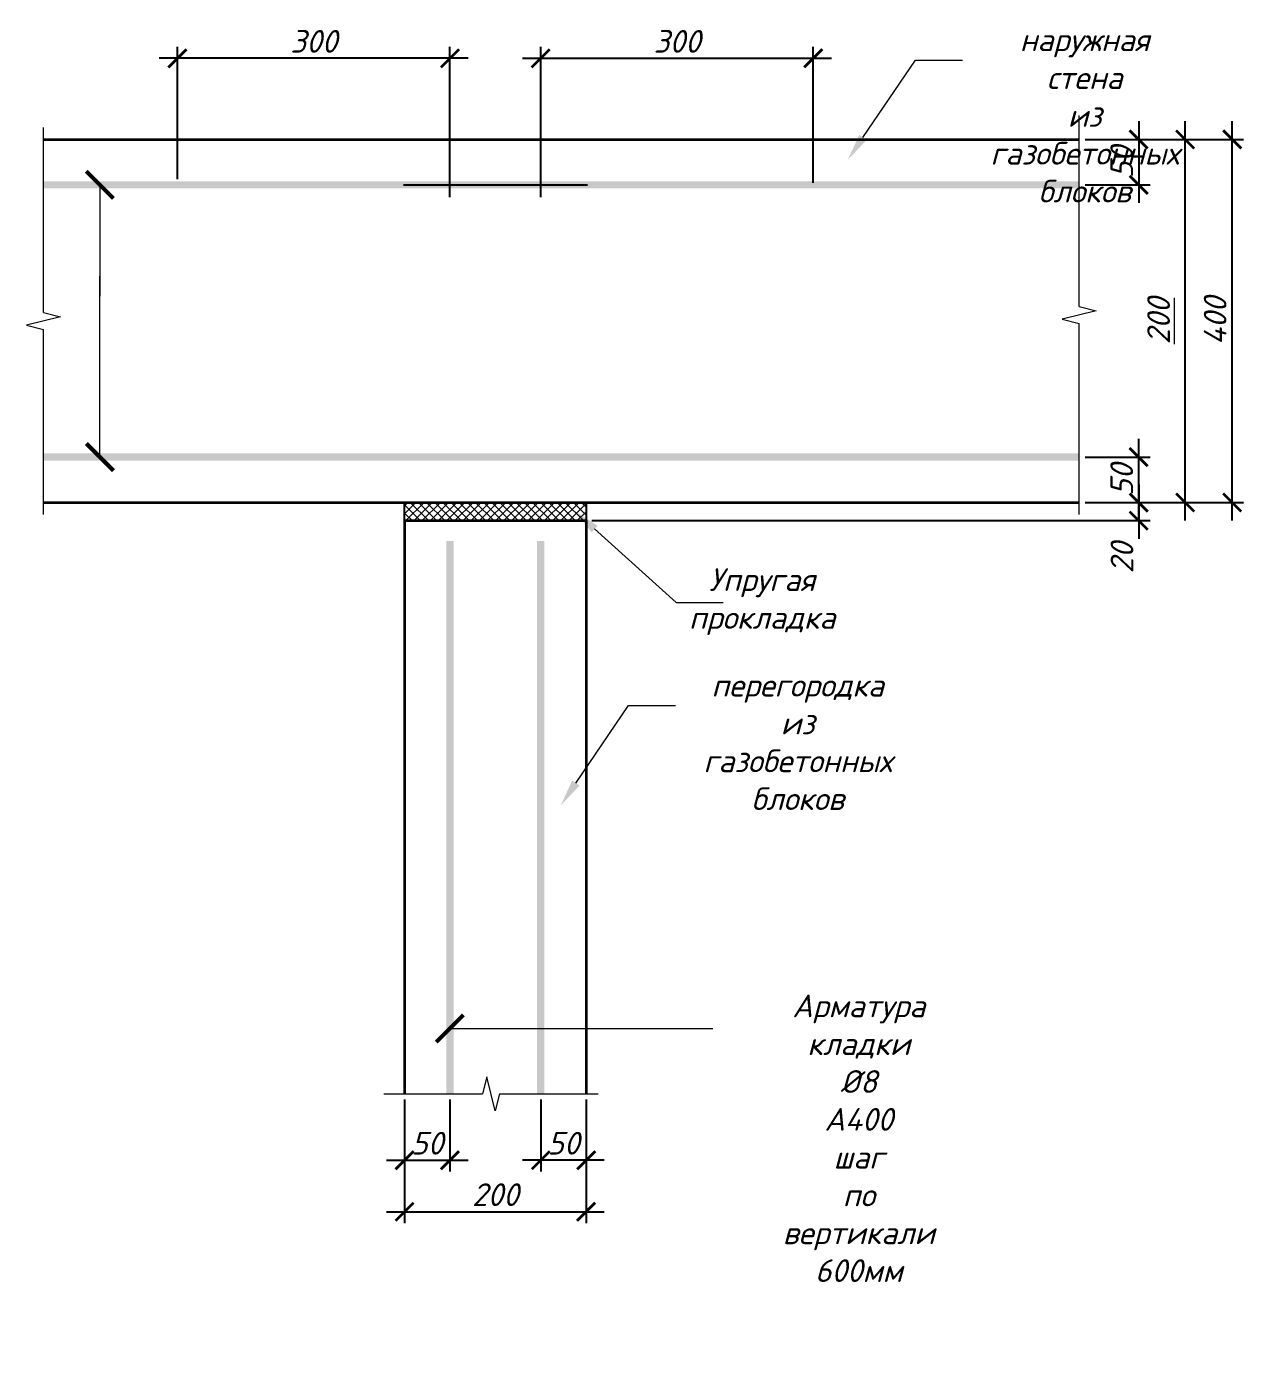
# Model space of a CAD drawing. Header units: millimetres. Extents: x -69292 to 68568, y 17750 to 120236.
# Drawn here: x 24859 to 26199, y 24873 to 26330 of the extents above; entities that cross this region are included whole.
import ezdxf
from ezdxf import colors
from ezdxf.entities.mleader import LeaderData, LeaderLine
from ezdxf.math import Vec2, Vec3

# ---------------------------------------------------------------- set-up
doc = ezdxf.new("R2010")
doc.units = ezdxf.units.MM
doc.header["$PDMODE"] = 3
doc.layers.get('0').update_dxf_attribs({"lineweight": 5})
doc.layers.get('Defpoints').update_dxf_attribs({"lineweight": 0})
doc.layers.add('#Hatch', color=7, linetype='Continuous', lineweight=5, true_color=0x525252)
for name, color, linetype, lineweight in [('#Арматура', 152, 'Continuous', 30), ('#Выноски', 7, 'Continuous', 15), ('#Газобетон', 152, 'Continuous', 35), ('k_ Размеры', 7, 'Continuous', 15), ('Штриховка', 7, 'Continuous', 25)]:
    doc.layers.add(name, color=color, linetype=linetype, lineweight=lineweight)
doc.styles.add('STEP PR', font='isocpeui.ttf')
doc.dimstyles.new('SPDS', dxfattribs={"dimscale": 10, "dimtxt": 2.5, "dimasz": 2, "dimexe": 1.25, "dimexo": 0.625, "dimtad": 1, "dimdec": 0, "dimrnd": 0.001, "dimtxsty": 'STEP PR', "dimblk": 'ARCHTICK', "dimcen": 2.5, "dimdle": 2, "dimclrd": 256, "dimclre": 256, "dimclrt": 7, "dimadec": 0, "dimazin": 2, "dimtfac": 0.75, "dimtdec": 0, "dimtmove": 1, "dimatfit": 3, "dimfxl": 1, "dimtolj": 1, "dimarcsym": 1})

# ---------------------------------------------------------------- blocks, each defined once
blk = doc.blocks.new('*U66')
at = {"color": 0, "linetype": 'ByBlock', "lineweight": -2}
for p, q in [((13.583, 0), (13.896, 1.25)), ((13.896, 1.25), (14.521, -1.25)), ((13.583, 0), (0, 0)), ((14.521, -1.25), (14.833, 0)), ((28.417, 0), (14.833, 0))]:
    blk.add_line(p, q, dxfattribs=at)
blk = doc.blocks.new('*U65')
at = {"color": 0, "linetype": 'ByBlock', "lineweight": -2}
for p, q in [((14.021, 0), (14.333, 1.25)), ((14.333, 1.25), (14.958, -1.25)), ((14.021, 0), (0, 0)), ((14.958, -1.25), (15.271, 0)), ((29.292, 0), (15.271, 0))]:
    blk.add_line(p, q, dxfattribs=at)
blk = doc.blocks.new('_ArchTick')
at = {"color": 0, "linetype": 'ByBlock', "const_width": 0.15}
blk.add_lwpolyline([(-0.5, -0.5), (0.5, 0.5)], dxfattribs=at)
blk = doc.blocks.new('*D198')
at = {"layer": 'Defpoints', "color": 0, "transparency": 16777216}
for p in [(26018.4, 26205.3), (26186.8, 26205.3), (26018.4, 25805.3)]:
    blk.add_point(p, dxfattribs=at)
at = {"layer": 'k_ Размеры', "lineweight": -2, "transparency": 16777216}
for p, q in [((26186.8, 25785.3), (26186.8, 26225.3)), ((26024.7, 26205.3), (26199.3, 26205.3)), ((26024.7, 25805.3), (26199.3, 25805.3))]:
    blk.add_line(p, q, dxfattribs=at)
at = {"layer": 'k_ Размеры', "lineweight": -2, "transparency": 16777216, "xscale": 20, "yscale": 20, "zscale": 20}
for p, rotation in [((26186.8, 26205.3), 90), ((26186.8, 25805.3), 270)]:
    blk.add_blockref('_ArchTick', p, dxfattribs=dict(at, rotation=rotation))
at = {"layer": 'k_ Размеры', "color": 7, "transparency": 16777216, "insert": (26168, 26005.3), "char_height": 25, "attachment_point": 5, "rotation": 90, "style": 'STEP PR'}
blk.add_mtext('\\A1;400', dxfattribs=at)
blk = doc.blocks.new('*D199')
at = {"layer": 'Defpoints', "color": 0, "transparency": 16777216}
for p in [(26018.4, 26205.3), (26135, 26205.3), (26018.4, 25805.3)]:
    blk.add_point(p, dxfattribs=at)
at = {"layer": 'k_ Размеры', "lineweight": -2, "transparency": 16777216}
for p, q in [((26135, 25785.3), (26135, 26225.3)), ((26024.7, 26205.3), (26147.5, 26205.3)), ((26024.7, 25805.3), (26147.5, 25805.3))]:
    blk.add_line(p, q, dxfattribs=at)
at = {"layer": 'k_ Размеры', "lineweight": -2, "transparency": 16777216, "xscale": 20, "yscale": 20, "zscale": 20}
for p, rotation in [((26135, 26205.3), 90), ((26135, 25805.3), 270)]:
    blk.add_blockref('_ArchTick', p, dxfattribs=dict(at, rotation=rotation))
at = {"layer": 'k_ Размеры', "color": 7, "transparency": 16777216, "insert": (26105.7, 26005.3), "char_height": 25, "attachment_point": 5, "rotation": 90, "style": 'STEP PR'}
blk.add_mtext('\\A1;\\L200', dxfattribs=at)
blk = doc.blocks.new('*D200')
at = {"layer": 'Defpoints', "color": 0, "transparency": 16777216}
for p in [(26018.4, 25855.3), (26083.8, 25855.3), (26018.4, 25805.3)]:
    blk.add_point(p, dxfattribs=at)
at = {"layer": 'k_ Размеры', "lineweight": -2, "transparency": 16777216}
for p, q in [((26083.8, 25785.3), (26083.8, 25875.3)), ((26024.7, 25855.3), (26096.3, 25855.3)), ((26024.7, 25805.3), (26096.3, 25805.3))]:
    blk.add_line(p, q, dxfattribs=at)
at = {"layer": 'k_ Размеры', "lineweight": -2, "transparency": 16777216, "xscale": 20, "yscale": 20, "zscale": 20}
for p, rotation in [((26083.8, 25855.3), 90), ((26083.8, 25805.3), 270)]:
    blk.add_blockref('_ArchTick', p, dxfattribs=dict(at, rotation=rotation))
at = {"layer": 'k_ Размеры', "color": 7, "transparency": 16777216, "insert": (26065.1, 25830.3), "char_height": 25, "attachment_point": 5, "rotation": 90, "style": 'STEP PR'}
blk.add_mtext('\\A1;50', dxfattribs=at)
blk = doc.blocks.new('*D201')
at = {"layer": 'Defpoints', "color": 0, "transparency": 16777216}
for p in [(26018.4, 26205.3), (26018.4, 26155.3), (26083.8, 26155.3)]:
    blk.add_point(p, dxfattribs=at)
at = {"layer": 'k_ Размеры', "lineweight": -2, "transparency": 16777216}
for p, q in [((26083.8, 26225.3), (26083.8, 26135.3)), ((26024.7, 26205.3), (26096.3, 26205.3)), ((26024.7, 26155.3), (26096.3, 26155.3))]:
    blk.add_line(p, q, dxfattribs=at)
at = {"layer": 'k_ Размеры', "lineweight": -2, "transparency": 16777216, "xscale": 20, "yscale": 20, "zscale": 20}
for p, rotation in [((26083.8, 26205.3), 90), ((26083.8, 26155.3), 270)]:
    blk.add_blockref('_ArchTick', p, dxfattribs=dict(at, rotation=rotation))
at = {"layer": 'k_ Размеры', "color": 7, "transparency": 16777216, "insert": (26065.1, 26180.3), "char_height": 25, "attachment_point": 5, "rotation": 90, "style": 'STEP PR'}
blk.add_mtext('\\A1;50', dxfattribs=at)
blk = doc.blocks.new('*D202')
at = {"layer": 'Defpoints', "color": 0, "transparency": 16777216}
for p in [(26018.4, 25805.3), (25475.3, 25785.3), (26083.8, 25785.3)]:
    blk.add_point(p, dxfattribs=at)
at = {"layer": 'k_ Размеры', "lineweight": -2, "transparency": 16777216}
for p, q in [((26083.8, 25825.3), (26083.8, 25765.3)), ((26024.7, 25805.3), (26096.3, 25805.3)), ((25481.6, 25785.3), (26096.3, 25785.3))]:
    blk.add_line(p, q, dxfattribs=at)
at = {"layer": 'k_ Размеры', "lineweight": -2, "transparency": 16777216, "xscale": 20, "yscale": 20, "zscale": 20}
for p, rotation in [((26083.8, 25805.3), 90), ((26083.8, 25785.3), 270)]:
    blk.add_blockref('_ArchTick', p, dxfattribs=dict(at, rotation=rotation))
at = {"layer": 'k_ Размеры', "color": 7, "transparency": 16777216, "insert": (26065.4, 25744.3), "char_height": 25, "attachment_point": 5, "rotation": 90, "style": 'STEP PR'}
blk.add_mtext('\\A1;20', dxfattribs=at)
blk = doc.blocks.new('*U203')
at = {"color": 0, "linetype": 'ByBlock', "lineweight": -2}
for p, q in [((7.24, 0), (7.553, 1.25)), ((7.553, 1.25), (8.178, -1.25)), ((7.24, 0), (0, 0)), ((8.178, -1.25), (8.49, 0)), ((15.731, 0), (8.49, 0))]:
    blk.add_line(p, q, dxfattribs=at)
blk = doc.blocks.new('*D204')
at = {"layer": 'Defpoints', "color": 0, "transparency": 16777216}
for p in [(25275.3, 25153.9), (25475.3, 25153.9), (25475.3, 25023.9)]:
    blk.add_point(p, dxfattribs=at)
at = {"layer": 'k_ Размеры', "lineweight": -2, "transparency": 16777216}
for p, q in [((25275.3, 25147.6), (25275.3, 25011.4)), ((25475.3, 25147.6), (25475.3, 25011.4)), ((25255.3, 25023.9), (25495.3, 25023.9))]:
    blk.add_line(p, q, dxfattribs=at)
at = {"layer": 'k_ Размеры', "lineweight": -2, "transparency": 16777216, "xscale": 20, "yscale": 20, "zscale": 20, "rotation": 180}
blk.add_blockref('_ArchTick', (25275.3, 25023.9), dxfattribs=at)
at = {"layer": 'k_ Размеры', "lineweight": -2, "transparency": 16777216, "xscale": 20, "yscale": 20, "zscale": 20}
blk.add_blockref('_ArchTick', (25475.3, 25023.9), dxfattribs=at)
at = {"layer": 'k_ Размеры', "color": 7, "transparency": 16777216, "insert": (25375.3, 25042.7), "char_height": 25, "attachment_point": 5, "style": 'STEP PR'}
blk.add_mtext('\\A1;200', dxfattribs=at)
blk = doc.blocks.new('*D205')
at = {"layer": 'Defpoints', "color": 0, "transparency": 16777216}
for p in [(25275.3, 25153.9), (25325.3, 25153.9), (25325.3, 25080.6)]:
    blk.add_point(p, dxfattribs=at)
at = {"layer": 'k_ Размеры', "lineweight": -2, "transparency": 16777216}
for p, q in [((25275.3, 25147.6), (25275.3, 25068.1)), ((25325.3, 25147.6), (25325.3, 25068.1)), ((25255.3, 25080.6), (25345.3, 25080.6))]:
    blk.add_line(p, q, dxfattribs=at)
at = {"layer": 'k_ Размеры', "lineweight": -2, "transparency": 16777216, "xscale": 20, "yscale": 20, "zscale": 20, "rotation": 180}
blk.add_blockref('_ArchTick', (25275.3, 25080.6), dxfattribs=at)
at = {"layer": 'k_ Размеры', "lineweight": -2, "transparency": 16777216, "xscale": 20, "yscale": 20, "zscale": 20}
blk.add_blockref('_ArchTick', (25325.3, 25080.6), dxfattribs=at)
at = {"layer": 'k_ Размеры', "color": 7, "transparency": 16777216, "insert": (25300.3, 25099.4), "char_height": 25, "attachment_point": 5, "style": 'STEP PR'}
blk.add_mtext('\\A1;50', dxfattribs=at)
blk = doc.blocks.new('*D206')
at = {"layer": 'Defpoints', "color": 0, "transparency": 16777216}
for p in [(25425.3, 25153.9), (25475.3, 25153.9), (25425.3, 25080.6)]:
    blk.add_point(p, dxfattribs=at)
at = {"layer": 'k_ Размеры', "lineweight": -2, "transparency": 16777216}
for p, q in [((25425.3, 25147.6), (25425.3, 25068.1)), ((25475.3, 25147.6), (25475.3, 25068.1)), ((25495.3, 25080.6), (25405.3, 25080.6))]:
    blk.add_line(p, q, dxfattribs=at)
at = {"layer": 'k_ Размеры', "lineweight": -2, "transparency": 16777216, "xscale": 20, "yscale": 20, "zscale": 20, "rotation": 180}
blk.add_blockref('_ArchTick', (25425.3, 25080.6), dxfattribs=at)
at = {"layer": 'k_ Размеры', "lineweight": -2, "transparency": 16777216, "xscale": 20, "yscale": 20, "zscale": 20}
blk.add_blockref('_ArchTick', (25475.3, 25080.6), dxfattribs=at)
at = {"layer": 'k_ Размеры', "color": 7, "transparency": 16777216, "insert": (25450.3, 25099.4), "char_height": 25, "attachment_point": 5, "style": 'STEP PR'}
blk.add_mtext('\\A1;50', dxfattribs=at)
blk = doc.blocks.new('*D207')
at = {"layer": 'Defpoints', "color": 0, "transparency": 16777216}
for p in [(25025.2, 26294.7), (25025.2, 26155.3), (25325.3, 26135.3)]:
    blk.add_point(p, dxfattribs=at)
at = {"layer": 'k_ Размеры', "lineweight": -2, "transparency": 16777216}
for p, q in [((25345.3, 26294.7), (25005.2, 26294.7)), ((25025.2, 26161.6), (25025.2, 26307.2)), ((25325.3, 26141.6), (25325.3, 26307.2))]:
    blk.add_line(p, q, dxfattribs=at)
at = {"layer": 'k_ Размеры', "lineweight": -2, "transparency": 16777216, "xscale": 20, "yscale": 20, "zscale": 20, "rotation": 180}
blk.add_blockref('_ArchTick', (25025.2, 26294.7), dxfattribs=at)
at = {"layer": 'k_ Размеры', "lineweight": -2, "transparency": 16777216, "xscale": 20, "yscale": 20, "zscale": 20}
blk.add_blockref('_ArchTick', (25325.3, 26294.7), dxfattribs=at)
at = {"layer": 'k_ Размеры', "color": 7, "transparency": 16777216, "insert": (25175.3, 26313.4), "char_height": 25, "attachment_point": 5, "style": 'STEP PR'}
blk.add_mtext('\\A1;300', dxfattribs=at)
blk = doc.blocks.new('*D208')
at = {"layer": 'Defpoints', "color": 0, "transparency": 16777216}
for p in [(25725.4, 26294.7), (25725.4, 26151.3), (25425.3, 26135.3)]:
    blk.add_point(p, dxfattribs=at)
at = {"layer": 'k_ Размеры', "lineweight": -2, "transparency": 16777216}
for p, q in [((25405.3, 26294.7), (25745.4, 26294.7)), ((25425.3, 26141.6), (25425.3, 26307.2)), ((25725.4, 26157.6), (25725.4, 26307.2))]:
    blk.add_line(p, q, dxfattribs=at)
at = {"layer": 'k_ Размеры', "lineweight": -2, "transparency": 16777216, "xscale": 20, "yscale": 20, "zscale": 20, "rotation": 180}
blk.add_blockref('_ArchTick', (25425.3, 26294.7), dxfattribs=at)
at = {"layer": 'k_ Размеры', "lineweight": -2, "transparency": 16777216, "xscale": 20, "yscale": 20, "zscale": 20}
blk.add_blockref('_ArchTick', (25725.4, 26294.7), dxfattribs=at)
at = {"layer": 'k_ Размеры', "color": 7, "transparency": 16777216, "insert": (25575.4, 26313.4), "char_height": 25, "attachment_point": 5, "style": 'STEP PR'}
blk.add_mtext('\\A1;300', dxfattribs=at)

msp = doc.modelspace()

# ---------------------------------------------------------------- hatches: boundary and pattern name
at = {"layer": '#Hatch'}
h = msp.add_hatch(dxfattribs=at)
h.set_pattern_fill('ANSI37', color=256, scale=2)
h.set_pattern_definition([(45, (3027.1834, -128.341), (-4.4901281, 4.4901281), []), (135, (3027.1834, -128.341), (-4.4901281, -4.4901281), [])])
h.paths.add_polyline_path([(25475.3, 25805.3), (25275.3, 25805.3), (25275.3, 25785.3), (25475.3, 25785.3)])

# ---------------------------------------------------------------- linework, layer by layer
at = {"layer": '#Арматура', "const_width": 8}
for points in [[(24877.7, 26155.3), (26018.4, 26155.3)], [(24877.7, 25855.3), (26018.4, 25855.3)], [(25325.3, 25762.9), (25325.3, 25153.9)], [(25425.3, 25762.9), (25425.3, 25153.9)]]:
    msp.add_lwpolyline(points, dxfattribs=at)
at = {"layer": '#Газобетон'}
for points in [[(24877.7, 26205.3), (26018.4, 26205.3)], [(24877.7, 25805.3), (26018.4, 25805.3)], [(25275.3, 25785.3), (25275.3, 25153.9)], [(25275.3, 25785.3), (25475.3, 25785.3)], [(25475.3, 25785.3), (25475.3, 25153.9)]]:
    msp.add_lwpolyline(points, dxfattribs=at)
at = {"layer": 'Штриховка'}
for points in [[(25274.1, 26155.3), (25476.6, 26155.3)], [(25275.3, 25785.3), (25275.3, 25153.9)]]:
    msp.add_lwpolyline(points, dxfattribs=at)
msp.add_lwpolyline([(25475.3, 25785.3), (25275.3, 25785.3), (25275.3, 25805.3), (25475.3, 25805.3)], close=True, dxfattribs=at)

# ---------------------------------------------------------------- block references
at = {"xscale": -15, "yscale": -15, "zscale": -15, "rotation": 90}
for name, p in [('*U65', (26018.4, 26231.6)), ('*U66', (24877.7, 26218.4))]:
    msp.add_blockref(name, p, dxfattribs=at)
at = {"xscale": -15, "yscale": -15, "zscale": -15}
msp.add_blockref('*U203', (25488.5, 25153.9), dxfattribs=at)

# ---------------------------------------------------------------- dimensions: what is measured, and where the dimension line sits
at = {"layer": 'k_ Размеры'}
for base, p1, p2, picture, middle in [((25025.2, 26294.7), (25325.3, 26135.3), (25025.2, 26155.3), '*D207', (25175.3, 26313.4)), ((25725.4, 26294.7), (25425.3, 26135.3), (25725.4, 26151.3), '*D208', (25575.4, 26313.4)), ((25475.3, 25023.9), (25275.3, 25153.9), (25475.3, 25153.9), '*D204', (25375.3, 25042.7)), ((25325.3, 25080.6), (25275.3, 25153.9), (25325.3, 25153.9), '*D205', (25300.3, 25099.4)), ((25425.3, 25080.6), (25475.3, 25153.9), (25425.3, 25153.9), '*D206', (25450.3, 25099.4))]:
    dim = msp.add_linear_dim(base=base, p1=p1, p2=p2, dimstyle='SPDS', dxfattribs=at)
    dim.commit()
    dim.dimension.update_dxf_attribs({"geometry": picture, "text_midpoint": middle})
for base, p1, p2, picture, middle in [((26186.8, 26205.3), (26018.4, 25805.3), (26018.4, 26205.3), '*D198', (26168, 26005.3)), ((26083.8, 26155.3), (26018.4, 26205.3), (26018.4, 26155.3), '*D201', (26065.1, 26180.3)), ((26083.8, 25855.3), (26018.4, 25805.3), (26018.4, 25855.3), '*D200', (26065.1, 25830.3))]:
    dim = msp.add_linear_dim(base=base, p1=p1, p2=p2, angle=90, dimstyle='SPDS', override={"dimscale": 10}, dxfattribs=at)
    dim.commit()
    dim.dimension.update_dxf_attribs({"geometry": picture, "text_midpoint": middle})
dim = msp.add_linear_dim(base=(26135, 26205.3), p1=(26018.4, 25805.3), p2=(26018.4, 26205.3), angle=90, text='%%U200', dimstyle='SPDS', dxfattribs=at)
dim.commit()
dim.dimension.update_dxf_attribs({"geometry": '*D199', "text_midpoint": (26127, 26005.3), "dimtype": 160})
dim = msp.add_linear_dim(base=(26083.8, 25785.3), p1=(26018.4, 25805.3), p2=(25475.3, 25785.3), angle=90, dimstyle='SPDS', dxfattribs=at)
dim.commit()
dim.dimension.update_dxf_attribs({"geometry": '*D202', "text_midpoint": (26084.1, 25744.3), "dimtype": 160})

# ---------------------------------------------------------------- leaders
at = {"layer": '#Выноски'}
ml = msp.add_multileader_mtext('Standard', dxfattribs=at)
ml.set_content('{\\H0.83333x;наружная стена из газобетонных блоков}', color=256, style='STEP PR')
ml.set_leader_properties(color=256, linetype='ByLayer', lineweight=-1)
ml.build(insert=Vec2(0, 0))
ml.multileader.update_dxf_attribs({"text_left_attachment_type": 6, "text_right_attachment_type": 6, "dogleg_length": 0, "arrow_head_size": 30, "scale": 0.1})
ctx = ml.context
ctx.base_point, ctx.scale, ctx.char_height, ctx.arrow_head_size, ctx.landing_gap_size, ctx.plane_origin = Vec3(25837.9, 26292.6), 0.1, 30, 30, 12.5, Vec3(28844.3, 24877.3)
ctx.left_attachment, ctx.right_attachment, ctx.text_align_type = 6, 6, 1
notes = []
notes.append((ctx, [(0, (1, 1, 0), (25837.9, 26292.6), (1, 0), 0, [(0, [(25763.3, 26182.6)], 0, [])])]))
ctx.mtext.insert, ctx.mtext.rotation, ctx.mtext.width, ctx.mtext.alignment, ctx.mtext.flow_direction = Vec3(26024.3, 26327.6), 6.283185, 388.364, 2, 5
ml = msp.add_multileader_mtext('Standard', dxfattribs=at)
ml.set_content('{\\H0.83333x; }', color=256, style='STEP PR')
ml.set_leader_properties(color=256, linetype='ByLayer', lineweight=-1)
ml.set_arrow_properties(name='ARCHTICK')
ml.build(insert=Vec2(0, 0))
ml.multileader.update_dxf_attribs({"text_left_attachment_type": 6, "text_right_attachment_type": 6, "dogleg_length": 0, "arrow_head_size": 30, "scale": 0.1})
ctx = ml.context
ctx.base_point, ctx.scale, ctx.char_height, ctx.arrow_head_size, ctx.landing_gap_size, ctx.plane_origin, ctx.plane_x_axis, ctx.plane_y_axis = Vec3(24939.8, 26014), 0.1, 30, 30, 12.5, Vec3(26383.9, 28933.6), Vec3(0, 1), Vec3(-1, 0)
ctx.left_attachment, ctx.right_attachment, ctx.text_align_type = 6, 6, 1
notes.append((ctx, [(1, (1, 1, 0), (24939.8, 26054.5), (0, -1), 0, [(1, [(24939.8, 25855.3)], 0, []), (0, [(24939.8, 26155.3)], 0, [])])]))
ctx.mtext.insert, ctx.mtext.text_direction, ctx.mtext.rotation, ctx.mtext.alignment, ctx.mtext.flow_direction = Vec3(24909.8, 25953.2), Vec3(0, 1), 1.570796, 2, 5
ml = msp.add_multileader_mtext('Standard', dxfattribs=at)
ml.set_content('{\\H0.83333x;Упругая\\Pпрокладка}', color=256, style='STEP PR')
ml.set_leader_properties(color=256, linetype='ByLayer', lineweight=-1)
ml.build(insert=Vec2(0, 0))
ml.multileader.update_dxf_attribs({"text_left_attachment_type": 6, "text_right_attachment_type": 6, "dogleg_length": 0, "arrow_head_size": 30, "scale": 0.1})
ctx = ml.context
ctx.base_point, ctx.scale, ctx.char_height, ctx.arrow_head_size, ctx.landing_gap_size, ctx.plane_origin = Vec3(25574.3, 25695.3), 0.1, 30, 30, 12.5, Vec3(28006.5, 24052.9)
ctx.left_attachment, ctx.right_attachment, ctx.text_align_type = 6, 6, 1
notes.append((ctx, [(0, (1, 1, 0), (25574.3, 25695.3), (1, 0), 0, [(0, [(25462.3, 25796.2)], 0, [])])]))
ctx.mtext.insert, ctx.mtext.rotation, ctx.mtext.width, ctx.mtext.alignment, ctx.mtext.flow_direction = Vec3(25669.1, 25732.8), 6.283185, 388.364, 2, 5
ml = msp.add_multileader_mtext('Standard', dxfattribs=at)
ml.set_content('{\\H0.83333x;перегородка из газобетонных блоков}', color=256, style='STEP PR')
ml.set_leader_properties(color=256, linetype='ByLayer', lineweight=-1)
ml.build(insert=Vec2(0, 0))
ml.multileader.update_dxf_attribs({"text_left_attachment_type": 6, "text_right_attachment_type": 6, "dogleg_length": 0, "arrow_head_size": 30, "scale": 0.1})
ctx = ml.context
ctx.base_point, ctx.scale, ctx.char_height, ctx.arrow_head_size, ctx.landing_gap_size, ctx.plane_origin = Vec3(25521.8, 25581.5), 0.1, 30, 30, 12.5, Vec3(28528.2, 24166.2)
ctx.left_attachment, ctx.right_attachment, ctx.text_align_type = 6, 6, 1
notes.append((ctx, [(0, (1, 1, 0), (25521.8, 25581.5), (1, 0), 0, [(0, [(25447.2, 25471.4)], 0, [])])]))
ctx.mtext.insert, ctx.mtext.rotation, ctx.mtext.width, ctx.mtext.alignment, ctx.mtext.flow_direction = Vec3(25708.2, 25616.5), 6.283185, 388.364, 2, 5
ml = msp.add_multileader_mtext('Standard', dxfattribs=at)
ml.set_content('{\\H0.83333x;Арматура кладки\\P%%C8 А400 \\Pшаг по вертикали 600мм}', color=256, style='STEP PR')
ml.set_leader_properties(color=256, linetype='ByLayer', lineweight=-1)
ml.set_arrow_properties(name='ARCHTICK')
ml.build(insert=Vec2(0, 0))
ml.multileader.update_dxf_attribs({"text_left_attachment_type": 6, "text_right_attachment_type": 6, "dogleg_length": 0, "arrow_head_size": 30, "scale": 0.1})
ctx = ml.context
ctx.base_point, ctx.scale, ctx.char_height, ctx.arrow_head_size, ctx.landing_gap_size, ctx.plane_origin = Vec3(25557.4, 25225.7), 0.1, 30, 30, 12.5, Vec3(28433.5, 24454)
ctx.left_attachment, ctx.right_attachment, ctx.text_align_type = 6, 6, 1
notes.append((ctx, [(0, (1, 1, 0), (25557.4, 25225.7), (1, 0), 0, [(0, [(25325.2, 25225.7), (25425.3, 25225.7)], 0, [])])]))
ctx.mtext.insert, ctx.mtext.rotation, ctx.mtext.width, ctx.mtext.defined_height, ctx.mtext.alignment, ctx.mtext.flow_direction = Vec3(25775.5, 25263.2), 6.283185, 445.167, 220, 2, 5
for ctx, leaders in notes:
    for number, flags, end, landing, length, lines in leaders:
        leader = LeaderData()
        leader.index, (leader.has_last_leader_line, leader.has_dogleg_vector, leader.attachment_direction) = number, flags
        leader.last_leader_point, leader.dogleg_vector, leader.dogleg_length = Vec3(end), Vec3(landing), length
        for number, points, colour, breaks in lines:
            line = LeaderLine()
            line.index, line.vertices, line.color, line.breaks = number, Vec3.list(points), colors.encode_raw_color(colour), breaks
            leader.lines.append(line)
        ctx.leaders.append(leader)

doc.saveas('drawing.dxf')
